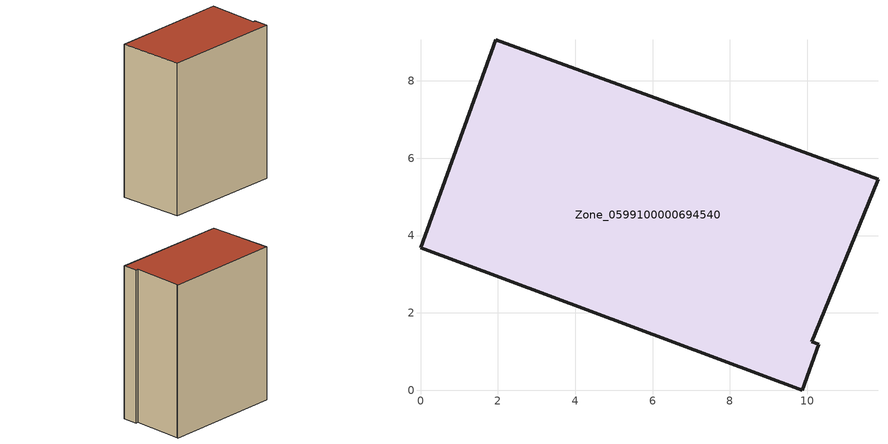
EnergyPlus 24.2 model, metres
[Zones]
Zone_0599100000694540
 floor ground (C_G): 0,3.68 1.95,9.06 11.83,5.45 11.81,5.39 10.12,1.26 10.3,1.19 9.87,0 z0.08
 wall outside (C_F): 1.95,9.06 0,3.68 9.87,0 10.3,1.19 10.12,1.26 11.81,5.39 11.83,5.45 1.95,9.06 z0.08:13.41
 roof outside (C_R): 9.87,0 10.3,1.19 10.12,1.26 11.81,5.39 11.83,5.45 1.95,9.06 0,3.68 z13.41
[BUILDING]
Pand.0599100000694540: North Axis=0; Terrain=City; Loads Convergence Tolerance Value=0.04; Temperature Convergence Tolerance Value=0.4; Solar Distribution=FullExterior; Maximum Number of Warmup Days=25; Minimum Number of Warmup Days=1
[Site:Location]
Rotterdam.The.Hague.AP_ZH_NLD Design_Conditions: Latitude=51.96; Longitude=4.45; Time Zone=1; Elevation=-4.5
[SITE:GROUNDTEMPERATURE:BUILDINGSURFACE]
18, 18, 18, 18, 18, 18, 18, 18, 18, 18, 18, 18
[MATERIAL] Thermal Absorptance=0.9; Solar Absorptance=0.7; Visible Absorptance=0.7
Name | Roughness | Thickness | Conductivity | Density | Specific Heat
G.TI.1946 | MediumSmooth | 0.15 | 1 | 540 | 1210
F.TI.1946 | Rough | 0.3 | 0.857143 | 1920 | 840
R.TI.1946 | MediumRough | 0.2 | 0.1 | 1500 | 1000
[CONSTRUCTION]
C_G: G.TI.1946
C_F: F.TI.1946
C_R: R.TI.1946
[ZONE]
Zone_0599100000694540: Type=1; Multiplier=1; Ceiling Height=Autocalculate; Volume=Autocalculate; Floor Area=autocalculate; Part of Total Floor Area=Yes
[ZONEINFILTRATION:DESIGNFLOWRATE]
Infil_Zone_0599100000694540: Zone or ZoneList or Space or SpaceList=Zone_0599100000694540; Schedule=AlwaysOn; Design Flow Rate Calculation Method=Flow/Area; Flow Rate per Floor Area=0.003; Constant Term Coefficient=1; Temperature Term Coefficient=0; Velocity Term Coefficient=0; Velocity Squared Term Coefficient=0
[HVACTEMPLATE:ZONE:IDEALLOADSAIRSYSTEM]
Zone_0599100000694540: Maximum Heating Supply Air Temperature=50; Minimum Cooling Supply Air Temperature=13; Maximum Heating Supply Air Humidity Ratio=0.0156; Minimum Cooling Supply Air Humidity Ratio=0.0077; Heating Limit=NoLimit; Cooling Limit=NoLimit; Dehumidification Control Type=ConstantSensibleHeatRatio; Cooling Sensible Heat Ratio=0.7; Dehumidification Setpoint=60; Humidification Control Type=None; Humidification Setpoint=30; Outdoor Air Method=None; Outdoor Air Flow Rate per Person=0.00944; Outdoor Air Flow Rate per Zone Floor Area=0; Outdoor Air Flow Rate per Zone=0; Demand Controlled Ventilation Type=None; Outdoor Air Economizer Type=NoEconomizer; Heat Recovery Type=None; Sensible Heat Recovery Effectiveness=0.7; Latent Heat Recovery Effectiveness=0.65
[ZONECONTROL:THERMOSTAT]
ThermostatControl_Zone_0599100000694540: Zone or ZoneList=Zone_0599100000694540; Control Type Schedule=DualSetpointControlType; Control 1=Thermostat_Zone_0599100000694540; Temperature Difference Between Cutout And Setpoint=0
[THERMOSTATSETPOINT:DUALSETPOINT]
Thermostat_Zone_0599100000694540: Heating Setpoint Temperature Schedule=HeatingSetpoint_Zone_0599100000694540; Cooling Setpoint Temperature Schedule=CoolingSetpoint_Zone_0599100000694540
[SCHEDULE:COMPACT]
HeatingSetpoint_Zone_0599100000694540: Through: 12/31, For: AllDays, Until: 24:00, 21
CoolingSetpoint_Zone_0599100000694540: Through: 12/31, For: AllDays, Until: 24:00, 24
DualSetpointControlType: Through: 12/31, For: AllDays, Until: 24:00, 4
AlwaysOn: Through: 12/31, For: AllDays, Until: 24:00, 1
